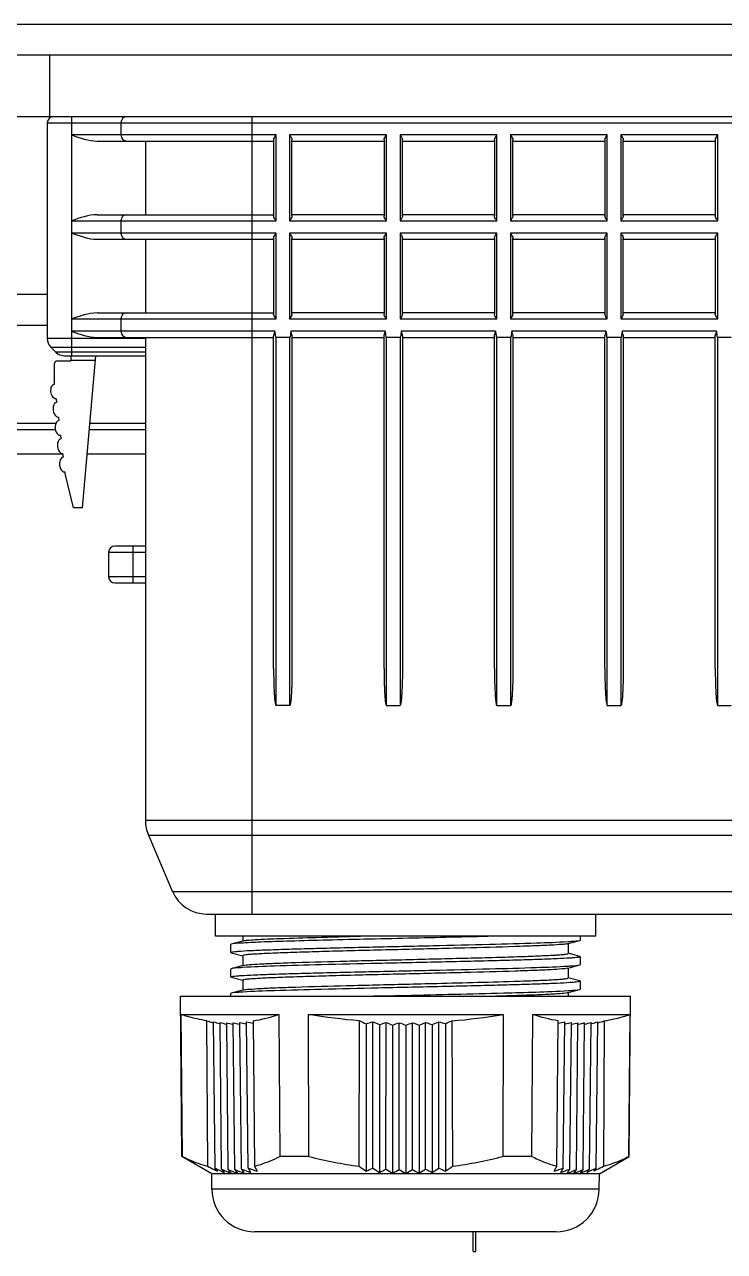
# Model space of a CAD drawing. Header units: millimetres. Extents: x 10297564 to 11610295, y -9287743 to -8409454.
# Drawn here: x 10523847 to 10524991, y -9104317 to -9102310 of the extents above; entities that cross this region are included whole.
import ezdxf

# ---------------------------------------------------------------- set-up
doc = ezdxf.new("R2010")
doc.units = ezdxf.units.MM
doc.header["$LTSCALE"] = 100
doc.layers.add('-0', color=7, linetype='Continuous')

# ---------------------------------------------------------------- blocks, each defined once
blk = doc.blocks.new('인버터 외형도')
at = {"layer": '-0', "linetype": 'Continuous'}
for p, q in [((127437.3, 34410.6), (115699.1, 34410.6)), ((127439.5, 34373), (115699.1, 34373)), ((116060.3, 34297.8), (116060.3, 34373)), ((115985.1, 34297.8), (117790.9, 34297.8)), ((116087.4, 34004.3), (116087.4, 34297.8)), ((116308.6, 33319.6), (116308.6, 34297.8)), ((116057.3, 34290.2), (116057.3, 34025.6)), ((116057.3, 34290.2), (117718.7, 34290.2)), ((116147.6, 34290.2), (116147.6, 34275.2)), ((116338, 34275.2), (116087.4, 34275.2)), ((116118.4, 34267.7), (116335, 34267.7)), ((116177.7, 34267.7), (116177.7, 34177.4)), ((116335, 34269.2), (116335, 34175.9)), ((116338, 34169.9), (116338, 34275.2)), ((116354.5, 34275.2), (116354.5, 34169.9)), ((116473.4, 34275.2), (116354.5, 34275.2)), ((116357.5, 34175.9), (116357.5, 34269.2)), ((116357.5, 34267.7), (116470.4, 34267.7)), ((116470.4, 34269.2), (116470.4, 34175.9)), ((116473.4, 34169.9), (116473.4, 34275.2)), ((116490, 34275.2), (116490, 34169.9)), ((116608.8, 34275.2), (116490, 34275.2)), ((116493, 34175.9), (116493, 34269.2)), ((116493, 34267.7), (116605.8, 34267.7)), ((116605.8, 34269.2), (116605.8, 34175.9)), ((116608.8, 34169.9), (116608.8, 34275.2)), ((116744.3, 34275.2), (116625.4, 34275.2)), ((116625.4, 34275.2), (116625.4, 34169.9)), ((116628.4, 34175.9), (116628.4, 34269.2)), ((116628.4, 34267.7), (116741.3, 34267.7)), ((116741.3, 34269.2), (116741.3, 34175.9)), ((116744.3, 34169.9), (116744.3, 34275.2)), ((116879.7, 34275.2), (116760.8, 34275.2)), ((116760.8, 34275.2), (116760.8, 34169.9)), ((116763.8, 34175.9), (116763.8, 34269.2)), ((116763.8, 34267.7), (116876.7, 34267.7)), ((116876.7, 34269.2), (116876.7, 34175.9)), ((116879.7, 34169.9), (116879.7, 34275.2)), ((116118.4, 34177.4), (116335, 34177.4)), ((116470.4, 34177.4), (116357.5, 34177.4)), ((116605.8, 34177.4), (116493, 34177.4)), ((116741.3, 34177.4), (116628.4, 34177.4)), ((116876.7, 34177.4), (116763.8, 34177.4)), ((116087.4, 34169.9), (116338, 34169.9)), ((116147.6, 34169.9), (116147.6, 34154.8)), ((116354.5, 34169.9), (116473.4, 34169.9)), ((116490, 34169.9), (116608.8, 34169.9)), ((116625.4, 34169.9), (116744.3, 34169.9)), ((116760.8, 34169.9), (116879.7, 34169.9)), ((116338, 34154.8), (116087.4, 34154.8)), ((116118.4, 34147.3), (116335, 34147.3)), ((116177.7, 34147.3), (116177.7, 34057)), ((116335, 34148.8), (116335, 34055.5)), ((116338, 34049.5), (116338, 34154.8)), ((116354.5, 34154.8), (116354.5, 34049.5)), ((116473.4, 34154.8), (116354.5, 34154.8)), ((116357.5, 34055.5), (116357.5, 34148.8)), ((116357.5, 34147.3), (116470.4, 34147.3)), ((116470.4, 34148.8), (116470.4, 34055.5)), ((116473.4, 34049.5), (116473.4, 34154.8)), ((116490, 34154.8), (116490, 34049.5)), ((116608.8, 34154.8), (116490, 34154.8)), ((116493, 34055.5), (116493, 34148.8)), ((116493, 34147.3), (116605.8, 34147.3)), ((116605.8, 34148.8), (116605.8, 34055.5)), ((116608.8, 34049.5), (116608.8, 34154.8)), ((116744.3, 34154.8), (116625.4, 34154.8)), ((116625.4, 34154.8), (116625.4, 34049.5)), ((116628.4, 34055.5), (116628.4, 34148.8)), ((116628.4, 34147.3), (116741.3, 34147.3)), ((116741.3, 34148.8), (116741.3, 34055.5)), ((116744.3, 34049.5), (116744.3, 34154.8)), ((116879.7, 34154.8), (116760.8, 34154.8)), ((116760.8, 34154.8), (116760.8, 34049.5)), ((116763.8, 34055.5), (116763.8, 34148.8)), ((116763.8, 34147.3), (116876.7, 34147.3)), ((116876.7, 34148.8), (116876.7, 34055.5)), ((116879.7, 34049.5), (116879.7, 34154.8)), ((116057.3, 34079.6), (115567.2, 34079.6)), ((116118.4, 34057), (116335, 34057)), ((116470.4, 34057), (116357.5, 34057)), ((116605.8, 34057), (116493, 34057)), ((116741.3, 34057), (116628.4, 34057)), ((116876.7, 34057), (116763.8, 34057)), ((115536.4, 34041.9), (116057.3, 34041.9)), ((116087.4, 34049.5), (116338, 34049.5)), ((116147.6, 34049.5), (116147.6, 34034.4)), ((116354.5, 34049.5), (116473.4, 34049.5)), ((116490, 34049.5), (116608.8, 34049.5)), ((116625.4, 34049.5), (116744.3, 34049.5)), ((116760.8, 34049.5), (116879.7, 34049.5)), ((116336.3, 34034.4), (116087.4, 34034.4)), ((116118.4, 34026.9), (116335, 34026.9)), ((116177.7, 34026.9), (116177.7, 33434.2)), ((116335, 33620.7), (116335, 34028.5)), ((116338, 33575.4), (116338, 34026.9)), ((116354.5, 34026.9), (116338, 34026.9)), ((116354.5, 34026.9), (116354.5, 33575.4)), ((116471.7, 34034.4), (116356.2, 34034.4)), ((116357.5, 34028.5), (116357.5, 33620.7)), ((116357.5, 34026.9), (116470.4, 34026.9)), ((116470.4, 33620.7), (116470.4, 34028.5)), ((116473.4, 33575.4), (116473.4, 34026.9)), ((116490, 34026.9), (116473.4, 34026.9)), ((116490, 34026.9), (116490, 33575.4)), ((116607.2, 34034.4), (116491.6, 34034.4)), ((116493, 34028.5), (116493, 33620.7)), ((116493, 34026.9), (116605.8, 34026.9)), ((116605.8, 33620.7), (116605.8, 34028.5)), ((116625.4, 34026.9), (116608.8, 34026.9)), ((116608.8, 33575.4), (116608.8, 34026.9)), ((116625.4, 34026.9), (116625.4, 33575.4)), ((116742.6, 34034.4), (116627.1, 34034.4)), ((116628.4, 34028.5), (116628.4, 33620.7)), ((116628.4, 34026.9), (116741.3, 34026.9)), ((116741.3, 33620.7), (116741.3, 34028.5)), ((116760.8, 34026.9), (116744.3, 34026.9)), ((116744.3, 33575.4), (116744.3, 34026.9)), ((116760.8, 34026.9), (116760.8, 33575.4)), ((116878.1, 34034.4), (116762.5, 34034.4)), ((116763.8, 34028.5), (116763.8, 33620.7)), ((116763.8, 34026.9), (116876.7, 34026.9)), ((116876.7, 33620.7), (116876.7, 34028.5)), ((116896.3, 34026.9), (116879.7, 34026.9)), ((116879.7, 33575.4), (116879.7, 34026.9)), ((116177.7, 34025.6), (116057.3, 34025.6)), ((116061.7, 34015), (116067.9, 34008.7)), ((116061.7, 34015), (116177.7, 34015)), ((116177.7, 34008.7), (116067.9, 34008.7)), ((116085.9, 33997.9), (116069.3, 33997.9)), ((116078.6, 34004.3), (116177.7, 34004.3)), ((116086.5, 34004.4), (116085.9, 33997.9)), ((116116.2, 33998.5), (116085.9, 33998.5)), ((116100.4, 33817.9), (116116.7, 34004.3)), ((116066.3, 33969.6), (116066.3, 33994.9)), ((116068.2, 33951.7), (116068.8, 33947.2)), ((115464, 33921.5), (116068, 33921.5)), ((116070.9, 33929.2), (116071.4, 33924.8)), ((116109.4, 33921.5), (116177.7, 33921.5)), ((115463.9, 33914), (116067.4, 33914)), ((116073.5, 33906.8), (116074, 33902.3)), ((116108.8, 33914), (116177.7, 33914)), ((115463.4, 33883.9), (116076.1, 33883.9)), ((116076.1, 33884.4), (116076.7, 33879.9)), ((116106.1, 33883.9), (116177.7, 33883.9)), ((116078.8, 33862), (116079, 33859.8)), ((116079, 33859.8), (116089.2, 33817.9)), ((116100.4, 33817.9), (116089.2, 33817.9)), ((116140.1, 33771.1), (116177.7, 33771.1)), ((116162.6, 33725.9), (116162.6, 33771.1)), ((116132.5, 33763.5), (116132.5, 33733.4)), ((116132.5, 33763.5), (116177.7, 33763.5)), ((116177.7, 33733.4), (116132.5, 33733.4)), ((116140.1, 33725.9), (116177.7, 33725.9)), ((116354.5, 33575.4), (116337.9, 33575.4)), ((116473.4, 33575.4), (116490, 33575.4)), ((116608.8, 33575.4), (116625.4, 33575.4)), ((116744.3, 33575.4), (116760.8, 33575.4)), ((116879.7, 33575.4), (116896.3, 33575.4)), ((117598.3, 33434.2), (116177.7, 33434.2)), ((116181.3, 33416.4), (116211.1, 33346.9)), ((116181.3, 33416.4), (117594.7, 33416.4)), ((117564.9, 33346.9), (116211.1, 33346.9)), ((116252.6, 33319.6), (117523.4, 33319.6)), ((116263.5, 33292.5), (116263.5, 33319.6)), ((116730, 33292.5), (116730, 33319.6)), ((116730, 33292.5), (116263.5, 33292.5)), ((116297.3, 33292.5), (116297.3, 33286.3)), ((116711.2, 33287.7), (116711.2, 33292.5)), ((116283, 33282.7), (116282.3, 33282.3)), ((116282.3, 33272.6), (116282.3, 33282.3)), ((116297.3, 33286.5), (116283, 33282.7)), ((116298.1, 33286.7), (116297.3, 33286.5)), ((116695.3, 33283.2), (116696.1, 33283.4)), ((116696.1, 33283.4), (116710.4, 33287.3)), ((116696.1, 33285.9), (116696.6, 33285.9)), ((116696.1, 33283.6), (116696.1, 33271.3)), ((116710.4, 33287.3), (116711.2, 33287.7)), ((116283, 33272.2), (116282.3, 33272.6)), ((116283, 33272.2), (116297.3, 33268.4)), ((116297.3, 33268.6), (116297.3, 33256.2)), ((116710.4, 33267.6), (116696.2, 33271.5)), ((116710.4, 33267.6), (116711.2, 33267.2)), ((116711.2, 33257.6), (116711.2, 33267.2)), ((116283, 33252.6), (116282.3, 33252.2)), ((116282.3, 33242.5), (116282.3, 33252.2)), ((116297.3, 33256.4), (116283, 33252.6)), ((116297.3, 33254), (116296.8, 33254)), ((116298.1, 33256.6), (116297.3, 33256.4)), ((116695.3, 33253.1), (116696.1, 33253.3)), ((116696.1, 33253.3), (116710.4, 33257.2)), ((116696.1, 33255.8), (116696.6, 33255.8)), ((116696.1, 33253.5), (116696.1, 33241.2)), ((116710.4, 33257.2), (116711.2, 33257.6)), ((116283, 33242.1), (116282.3, 33242.5)), ((116283, 33242.1), (116297.3, 33238.3)), ((116297.3, 33238.5), (116297.3, 33226.5)), ((116636, 33237.4), (116637.5, 33237.4)), ((116710.4, 33237.5), (116696.2, 33241.4)), ((116710.4, 33237.5), (116711.2, 33237.1)), ((116711.2, 33227.5), (116711.2, 33237.1)), ((116220.6, 33218.8), (116772.9, 33218.8)), ((116222.3, 33022.2), (116220.6, 33218.8)), ((116283, 33222.5), (116282.3, 33222.1)), ((116282.3, 33218.8), (116282.3, 33222.1)), ((116297.3, 33226.3), (116283, 33222.5)), ((116297.3, 33223.9), (116296.8, 33223.9)), ((116298.1, 33226.5), (116297.3, 33226.3)), ((116695.3, 33223), (116696.1, 33223.2)), ((116696.1, 33223.2), (116710.4, 33227.1)), ((116696.1, 33225.7), (116696.5, 33225.7)), ((116696.1, 33223.4), (116696.1, 33218.8)), ((116710.4, 33227.1), (116711.2, 33227.5)), ((116771.2, 33022.2), (116772.9, 33218.8)), ((116221.6, 33196.2), (116341.2, 33196.2)), ((116223.1, 33022.2), (116221.6, 33196.2)), ((116254.1, 33010.3), (116253.1, 33188.6)), ((116260.5, 33186.2), (116260.8, 33186.2)), ((116260.8, 33186.2), (116261.2, 33186)), ((116263.1, 33008), (116261.2, 33187.5)), ((116268.6, 33185.2), (116268.8, 33185.1)), ((116268.8, 33185.1), (116269.3, 33185)), ((116271.2, 33006.8), (116269.3, 33186.7)), ((116276.7, 33184.6), (116276.9, 33184.5)), ((116276.9, 33184.5), (116277.5, 33184.4)), ((116279.4, 33006.2), (116277.4, 33186.3)), ((116284.8, 33184.3), (116285, 33184.3)), ((116285, 33184.3), (116285.6, 33184.1)), ((116287.5, 33006.2), (116285.5, 33186.3)), ((116293, 33184.4), (116293.1, 33184.4)), ((116293.1, 33184.4), (116293.7, 33184.2)), ((116295.6, 33006.8), (116293.7, 33186.7)), ((116301.1, 33185), (116301.8, 33184.8)), ((116303.7, 33008), (116301.8, 33187.5)), ((116309.9, 33188.6), (116311.5, 33010.3)), ((116341.2, 33196.2), (116342.4, 33022.2)), ((116377.9, 33196.2), (116616.4, 33196.2)), ((116378.2, 33022.2), (116377.9, 33196.2)), ((116439.9, 33010.3), (116440.5, 33188.6)), ((116448.6, 33185.1), (116448.6, 33004.3)), ((116456.7, 33008), (116456.7, 33187.5)), ((116464.7, 33184.1), (116464.7, 33002.7)), ((116472.8, 33006.8), (116472.9, 33186.7)), ((116480.9, 33183.5), (116480.9, 33001.7)), ((116489, 33006.2), (116489, 33186.3)), ((116497.1, 33183.3), (116497.1, 33001.4)), ((116505.2, 33006.2), (116505.2, 33186.3)), ((116513.3, 33183.5), (116513.3, 33001.7)), ((116521.4, 33006.8), (116521.4, 33186.7)), ((116529.5, 33184.1), (116529.5, 33002.7)), ((116537.6, 33008), (116537.6, 33187.5)), ((116545.7, 33185.1), (116545.7, 33004.3)), ((116553.7, 33188.6), (116554.4, 33010.3)), ((116616.4, 33196.2), (116616, 33022.2)), ((116651.8, 33022.2), (116653, 33196.2)), ((116653, 33196.2), (116771.9, 33196.2)), ((116682.5, 33010.3), (116684.1, 33188.6)), ((116690.3, 33008), (116692.2, 33187.5)), ((116692.9, 33185), (116692.2, 33184.8)), ((116698.3, 33006.8), (116700.3, 33186.7)), ((116700.9, 33184.4), (116700.2, 33184.3)), ((116706.4, 33006.2), (116708.3, 33186.3)), ((116708.9, 33184.3), (116708.3, 33184.1)), ((116709, 33184.3), (116708.9, 33184.3)), ((116714.5, 33006.2), (116716.4, 33186.3)), ((116716.9, 33184.5), (116716.4, 33184.4)), ((116717.1, 33184.6), (116716.9, 33184.5)), ((116722.5, 33006.8), (116724.5, 33186.7)), ((116724.9, 33185.2), (116724.5, 33185)), ((116725.2, 33185.2), (116724.9, 33185.2)), ((116730.6, 33008), (116732.6, 33187.5)), ((116733, 33186.2), (116732.5, 33186)), ((116733.2, 33186.3), (116733, 33186.2)), ((116740.6, 33188.6), (116739.6, 33010.3)), ((116771.9, 33196.2), (116770.4, 33022.2)), ((116259, 33001.1), (116222.3, 33022.2)), ((116223.1, 33022.2), (116222.3, 33022.2)), ((116378.2, 33022.2), (116342.4, 33022.2)), ((116651.8, 33022.2), (116616, 33022.2)), ((116734.5, 33001.1), (116771.2, 33022.2)), ((116771.2, 33022.2), (116770.4, 33022.2)), ((116262.4, 33006.1), (116262.2, 33006.2)), ((116731.6, 33006.2), (116727.6, 33004.3)), ((116734.5, 33001.1), (116259, 33001.1)), ((116259.1, 32982), (116259, 33001.1)), ((116734.3, 32982), (116734.5, 33001.1)), ((116734.3, 32982), (116259.1, 32982)), ((116681.7, 32929.8), (116311.8, 32929.8)), ((116579.9, 32905.7), (116579.9, 32929.8)), ((116582.9, 32905.7), (116582.9, 32929.8)), ((116579.9, 32905.7), (116582.9, 32905.7))]:
    blk.add_line(p, q, dxfattribs=at)
blk.add_lwpolyline([(116496.7, 33183.5), (116496.9, 33183.4), (116497, 33183.4), (116497.1, 33183.3)], dxfattribs=at)
for centre, radius, start, end in [((116064.8, 34290.2), 7.52, 90, 180), ((116155.1, 34290.2), 7.52, 90, 180), ((116155.1, 34275.2), 7.52, 180, 270), ((116155.1, 34169.9), 7.52, 90, 180), ((116155.1, 34154.8), 7.52, 180, 270), ((116155.1, 34049.5), 7.52, 90, 180), ((116155.1, 34034.4), 7.52, 180, 270), ((116072.3, 34025.6), 15, 180, 225), ((116069.3, 33994.9), 3.01, 90, 180), ((116078.6, 34019.4), 15, 225, 270), ((116140.1, 33763.5), 7.52, 90, 180), ((116140.1, 33733.4), 7.52, 180, 270), ((116222.8, 33434.2), 45.1, 180, 203.1986), ((116252.6, 33364.7), 45.1, 203.1986, 270), ((117040, 35650.3), 2584.4, 252.273, 252.4455), ((116875.2, 35190.5), 2095, 252.9589, 253.1714), ((116756.2, 34855.1), 1738, 253.7304, 253.9853), ((116669.4, 34607.9), 1474.6, 254.5829, 254.8815), ((116605.6, 34424.8), 1279.2, 255.5093, 255.8517), ((116558.3, 34288.9), 1133.6, 256.4991, 256.8839), ((116522.3, 34185.2), 1021.8, 257.5383, 258.005), ((117045.2, 34565.7), 1504, 246.2944, 246.6294), ((116291.7, 33733.2), 570.1, 285.9717, 286.8207), ((116925.9, 34302.1), 1209.3, 247.1696, 247.5843), ((116274.4, 33790.7), 635.8, 287.4191, 288.1862), ((116843, 34110.2), 994.9, 248.16, 248.6603), ((116247.7, 33868.6), 723.7, 288.7985, 289.4776), ((116786.3, 33971.3), 839.4, 249.2618, 249.8224), ((116208.1, 33973.6), 841.5, 290.09, 290.6787), ((116745.9, 33864.7), 719.8, 250.465, 251.1459), ((116150.4, 34115.4), 1000.1, 291.278, 291.7771), ((116719.3, 33787.2), 632.3, 251.7598, 252.5288), ((116067.3, 34308.2), 1215.4, 292.3515, 292.7652), ((116702.1, 33730), 566.9, 253.1288, 253.9802), ((115947.7, 34573.2), 1511.4, 293.3042, 293.6385), ((116471.6, 34185), 1021.7, 282.0071, 282.4713), ((116436.2, 34285.4), 1130, 283.127, 283.512), ((116389, 34420.9), 1275.2, 284.1601, 284.5024), ((116325.3, 34603.3), 1469.9, 285.1311, 285.4294), ((116238.8, 34849.3), 1732.1, 286.028, 286.2826), ((116120.2, 35183.4), 2087.8, 286.8425, 287.0546), ((115955.7, 35641.9), 2575.8, 287.5688, 287.7409), ((117158.2, 34791), 1997.1, 243.0819, 243.3416), ((117100.5, 34675.9), 1868.3, 243.3469, 243.4749), ((116417.3, 33126.7), 194.6, 217.5699, 217.88), ((116941.6, 34403.3), 1551.5, 244.0664, 244.5219), ((116403.6, 33115.9), 177.1, 217.8672, 219.0838), ((116461.9, 33141.8), 233.6, 215.2841, 216.5336), ((116802.5, 34154.3), 1264.5, 245.1583, 245.7119), ((116534.2, 33173.8), 305, 213.3295, 214.3388), ((116701.7, 33971.9), 1054, 246.3797, 247.0372), ((116629.6, 33217.1), 401.9, 211.6568, 212.4613), ((116627.9, 33837.2), 898, 247.7231, 248.4867), ((116757.1, 33275.8), 534.2, 210.2374, 210.8701), ((116573.5, 33737.6), 781.8, 249.1756, 250.0436), ((116930.2, 33355.9), 716.6, 209.0432, 209.5337), ((116533.2, 33664.1), 695, 250.7201, 251.6865), ((117174.1, 33469.3), 977.1, 208.0194, 208.4208), ((117195.3, 34091.3), 1318.8, 235.0523, 235.5124), ((116274.9, 33387.5), 420.8, 294.3815, 295.5991), ((117029, 33863.4), 1029.2, 236.2124, 236.7518), ((116249.7, 33435.1), 482.9, 296.4453, 297.5243), ((116915.8, 33702.3), 824.6, 237.5093, 238.1723), ((116212, 33499.7), 566, 298.3746, 299.3112), ((116836.7, 33584.3), 674.7, 238.9768, 239.774), ((116156.9, 33587.1), 677.3, 300.1466, 300.9426), ((116781.8, 33497.3), 563.6, 240.6108, 241.549), ((116077.8, 33705.6), 827.7, 301.7458, 302.4079), ((116744.1, 33432.9), 480.8, 242.4008, 243.4819), ((115964.5, 33867.3), 1032.9, 303.1644, 303.7031), ((116719, 33385.5), 418.8, 244.3298, 245.55), ((115798, 34096.1), 1323.3, 304.4022, 304.8618), ((115825.6, 33471.6), 973.2, 331.2986, 331.7028), ((116460.9, 33663.1), 694.1, 288.3281, 289.2951), ((116067.7, 33357.8), 714.2, 330.1786, 330.6722), ((116420.6, 33736.5), 780.8, 289.9721, 290.8406), ((116239.5, 33277.4), 532.7, 328.8343, 329.4707), ((116366.2, 33836), 896.9, 291.5299, 292.294), ((116366.1, 33218.5), 401.1, 327.2346, 328.0433), ((116292.4, 33970.5), 1052.7, 292.9803, 293.6381), ((116191.6, 34152.8), 1263, 294.3063, 294.8602), ((116460.7, 33175), 304.8, 325.3481, 326.362), ((116052.4, 34401.5), 1549.7, 295.4969, 295.9527), ((116532.5, 33142.9), 233.7, 323.1446, 324.3988), ((116587.8, 33119.1), 181, 320.5959, 322.1269), ((115833.3, 34793.7), 2000.5, 296.6804, 296.9377), ((116311.8, 32982.5), 52.7, 180.5, 270), ((116681.7, 32982.5), 52.7, 270, 359.5)]:
    blk.add_arc(centre, radius, start, end, dxfattribs=at)
for centre in [(116069.8, 33938.2), (116072.4, 33915.8), (116075.1, 33893.4), (116077.7, 33870.9)]:
    blk.add_ellipse(centre, major_axis=(-1.05, 8.97), ratio=0.583333, start_param=0, end_param=3.141593, dxfattribs=at)
for points in [[(116087.4, 34275.2), (116097.4, 34271.6), (116107.8, 34267.7), (116118.4, 34267.7)], [(116118.4, 34177.4), (116107.8, 34177.4), (116097.4, 34173.4), (116087.4, 34169.9)], [(116087.4, 34154.8), (116097.4, 34151.3), (116107.8, 34147.3), (116118.4, 34147.3)], [(116118.4, 34057), (116107.8, 34057), (116097.4, 34053), (116087.4, 34049.5)], [(116087.4, 34034.4), (116097.4, 34030.9), (116107.8, 34026.9), (116118.4, 34026.9)], [(116444.3, 33218.8), (116461.8, 33219.2), (116479.2, 33219.5), (116496.7, 33219.9)], [(116309.9, 33188.6), (116320.5, 33190.3), (116331, 33192.9), (116341.2, 33196.2)], [(116440.5, 33188.6), (116419.5, 33190.3), (116398.6, 33192.9), (116377.9, 33196.2)], [(116553.7, 33188.6), (116574.7, 33190.3), (116595.6, 33192.9), (116616.4, 33196.2)], [(116684.1, 33188.6), (116673.6, 33190.3), (116663.2, 33192.9), (116653, 33196.2)], [(116378.2, 33022.2), (116398.5, 33017.1), (116419.1, 33013), (116439.9, 33010.3)], [(116554.4, 33010.3), (116575.1, 33013), (116595.7, 33017.1), (116616, 33022.2)]]:
    blk.add_open_spline(points, degree=3, dxfattribs=at)
for points, knots in [([(116335, 34269.2), (116335, 34269.6), (116335.7, 34271.8), (116337, 34273.7), (116338, 34275.2)], [0, 0, 0, 0, 0.199877, 1, 1, 1, 1]), ([(116354.5, 34275.2), (116354.9, 34274.7), (116356, 34272.8), (116357.5, 34270.8), (116357.5, 34269.2)], [0, 0, 0, 0, 0.283017, 1, 1, 1, 1]), ([(116470.4, 34269.2), (116470.4, 34269.6), (116471.1, 34271.8), (116472.4, 34273.7), (116473.4, 34275.2)], [0, 0, 0, 0, 0.199877, 1, 1, 1, 1]), ([(116490, 34275.2), (116490.3, 34274.7), (116491.4, 34272.8), (116493, 34270.8), (116493, 34269.2)], [0, 0, 0, 0, 0.283017, 1, 1, 1, 1]), ([(116605.8, 34269.2), (116605.8, 34269.6), (116606.6, 34271.8), (116607.9, 34273.7), (116608.8, 34275.2)], [0, 0, 0, 0, 0.199877, 1, 1, 1, 1]), ([(116625.4, 34275.2), (116625.7, 34274.7), (116626.9, 34272.8), (116628.4, 34270.8), (116628.4, 34269.2)], [0, 0, 0, 0, 0.283017, 1, 1, 1, 1]), ([(116741.3, 34269.2), (116741.3, 34269.6), (116742, 34271.8), (116743.3, 34273.7), (116744.3, 34275.2)], [0, 0, 0, 0, 0.199877, 1, 1, 1, 1]), ([(116760.8, 34275.2), (116761.2, 34274.7), (116762.3, 34272.8), (116763.8, 34270.8), (116763.8, 34269.2)], [0, 0, 0, 0, 0.283017, 1, 1, 1, 1]), ([(116876.7, 34269.2), (116876.7, 34269.6), (116877.5, 34271.8), (116878.8, 34273.7), (116879.7, 34275.2)], [0, 0, 0, 0, 0.199877, 1, 1, 1, 1]), ([(116338, 34169.9), (116337.6, 34170.4), (116336.5, 34172.3), (116335, 34174.3), (116335, 34175.9)], [0, 0, 0, 0, 0.283017, 1, 1, 1, 1]), ([(116357.5, 34175.9), (116357.5, 34175.4), (116356.8, 34173.2), (116355.5, 34171.4), (116354.5, 34169.9)], [0, 0, 0, 0, 0.199877, 1, 1, 1, 1]), ([(116473.4, 34169.9), (116473.1, 34170.4), (116471.9, 34172.3), (116470.4, 34174.3), (116470.4, 34175.9)], [0, 0, 0, 0, 0.283017, 1, 1, 1, 1]), ([(116493, 34175.9), (116493, 34175.4), (116492.2, 34173.2), (116490.9, 34171.4), (116490, 34169.9)], [0, 0, 0, 0, 0.199877, 1, 1, 1, 1]), ([(116608.8, 34169.9), (116608.5, 34170.4), (116607.4, 34172.3), (116605.8, 34174.3), (116605.8, 34175.9)], [0, 0, 0, 0, 0.283017, 1, 1, 1, 1]), ([(116628.4, 34175.9), (116628.4, 34175.4), (116627.7, 34173.2), (116626.4, 34171.4), (116625.4, 34169.9)], [0, 0, 0, 0, 0.199877, 1, 1, 1, 1]), ([(116744.3, 34169.9), (116743.9, 34170.4), (116742.8, 34172.3), (116741.3, 34174.3), (116741.3, 34175.9)], [0, 0, 0, 0, 0.283017, 1, 1, 1, 1]), ([(116763.8, 34175.9), (116763.8, 34175.4), (116763.1, 34173.2), (116761.8, 34171.4), (116760.8, 34169.9)], [0, 0, 0, 0, 0.199877, 1, 1, 1, 1]), ([(116879.7, 34169.9), (116879.4, 34170.4), (116878.3, 34172.3), (116876.7, 34174.3), (116876.7, 34175.9)], [0, 0, 0, 0, 0.283017, 1, 1, 1, 1]), ([(116335, 34148.8), (116335, 34149.2), (116335.7, 34151.4), (116337, 34153.3), (116338, 34154.8)], [0, 0, 0, 0, 0.199877, 1, 1, 1, 1]), ([(116354.5, 34154.8), (116354.9, 34154.3), (116356, 34152.4), (116357.5, 34150.4), (116357.5, 34148.8)], [0, 0, 0, 0, 0.283017, 1, 1, 1, 1]), ([(116470.4, 34148.8), (116470.4, 34149.2), (116471.1, 34151.4), (116472.4, 34153.3), (116473.4, 34154.8)], [0, 0, 0, 0, 0.199877, 1, 1, 1, 1]), ([(116490, 34154.8), (116490.3, 34154.3), (116491.4, 34152.4), (116493, 34150.4), (116493, 34148.8)], [0, 0, 0, 0, 0.283017, 1, 1, 1, 1]), ([(116605.8, 34148.8), (116605.8, 34149.2), (116606.6, 34151.4), (116607.9, 34153.3), (116608.8, 34154.8)], [0, 0, 0, 0, 0.199877, 1, 1, 1, 1]), ([(116625.4, 34154.8), (116625.7, 34154.3), (116626.9, 34152.4), (116628.4, 34150.4), (116628.4, 34148.8)], [0, 0, 0, 0, 0.283017, 1, 1, 1, 1]), ([(116741.3, 34148.8), (116741.3, 34149.2), (116742, 34151.4), (116743.3, 34153.3), (116744.3, 34154.8)], [0, 0, 0, 0, 0.199877, 1, 1, 1, 1]), ([(116760.8, 34154.8), (116761.2, 34154.3), (116762.3, 34152.4), (116763.8, 34150.4), (116763.8, 34148.8)], [0, 0, 0, 0, 0.283017, 1, 1, 1, 1]), ([(116876.7, 34148.8), (116876.7, 34149.2), (116877.5, 34151.4), (116878.8, 34153.3), (116879.7, 34154.8)], [0, 0, 0, 0, 0.199877, 1, 1, 1, 1]), ([(116338, 34049.5), (116337.6, 34050), (116336.5, 34051.9), (116335, 34053.9), (116335, 34055.5)], [0, 0, 0, 0, 0.283017, 1, 1, 1, 1]), ([(116357.5, 34055.5), (116357.5, 34055), (116356.8, 34052.8), (116355.5, 34051), (116354.5, 34049.5)], [0, 0, 0, 0, 0.199877, 1, 1, 1, 1]), ([(116473.4, 34049.5), (116473.1, 34050), (116471.9, 34051.9), (116470.4, 34053.9), (116470.4, 34055.5)], [0, 0, 0, 0, 0.283017, 1, 1, 1, 1]), ([(116493, 34055.5), (116493, 34055), (116492.2, 34052.8), (116490.9, 34051), (116490, 34049.5)], [0, 0, 0, 0, 0.199877, 1, 1, 1, 1]), ([(116608.8, 34049.5), (116608.5, 34050), (116607.4, 34051.9), (116605.8, 34053.9), (116605.8, 34055.5)], [0, 0, 0, 0, 0.283017, 1, 1, 1, 1]), ([(116628.4, 34055.5), (116628.4, 34055), (116627.7, 34052.8), (116626.4, 34051), (116625.4, 34049.5)], [0, 0, 0, 0, 0.199877, 1, 1, 1, 1]), ([(116744.3, 34049.5), (116743.9, 34050), (116742.8, 34051.9), (116741.3, 34053.9), (116741.3, 34055.5)], [0, 0, 0, 0, 0.283017, 1, 1, 1, 1]), ([(116763.8, 34055.5), (116763.8, 34055), (116763.1, 34052.8), (116761.8, 34051), (116760.8, 34049.5)], [0, 0, 0, 0, 0.199877, 1, 1, 1, 1]), ([(116879.7, 34049.5), (116879.4, 34050), (116878.3, 34051.9), (116876.7, 34053.9), (116876.7, 34055.5)], [0, 0, 0, 0, 0.283017, 1, 1, 1, 1]), ([(116335, 34028.5), (116335, 34028.9), (116335.5, 34030.9), (116336.5, 34032.8), (116336.3, 34034.4)], [0, 0, 0, 0, 0.202761, 1, 1, 1, 1]), ([(116336.3, 34034.4), (116336.5, 34032.9), (116336.9, 34030.8), (116337, 34028.7), (116337.1, 34028.2)], [0, 0, 0, 0, 0.722539, 1, 1, 1, 1]), ([(116337.1, 34028.2), (116337.1, 34027.9), (116337.3, 34027.3), (116337.7, 34027), (116338, 34026.9)], [0, 0, 0, 0, 0.526435, 1, 1, 1, 1]), ([(116355.4, 34028.2), (116355.4, 34027.9), (116355.2, 34027.3), (116354.8, 34027), (116354.5, 34026.9)], [0, 0, 0, 0, 0.526435, 1, 1, 1, 1]), ([(116356.2, 34034.4), (116356, 34032.9), (116355.6, 34030.8), (116355.5, 34028.7), (116355.4, 34028.2)], [0, 0, 0, 0, 0.722539, 1, 1, 1, 1]), ([(116356.2, 34034.4), (116356.1, 34033.8), (116356.3, 34031.8), (116357.5, 34029.9), (116357.5, 34028.5)], [0, 0, 0, 0, 0.283549, 1, 1, 1, 1]), ([(116470.4, 34028.5), (116470.4, 34028.9), (116470.9, 34030.9), (116471.9, 34032.8), (116471.7, 34034.4)], [0, 0, 0, 0, 0.202761, 1, 1, 1, 1]), ([(116471.7, 34034.4), (116471.9, 34032.9), (116472.3, 34030.8), (116472.4, 34028.7), (116472.5, 34028.2)], [0, 0, 0, 0, 0.722539, 1, 1, 1, 1]), ([(116472.5, 34028.2), (116472.6, 34027.9), (116472.7, 34027.3), (116473.2, 34027), (116473.4, 34026.9)], [0, 0, 0, 0, 0.526435, 1, 1, 1, 1]), ([(116490.8, 34028.2), (116490.8, 34027.9), (116490.6, 34027.3), (116490.2, 34027), (116490, 34026.9)], [0, 0, 0, 0, 0.526435, 1, 1, 1, 1]), ([(116491.6, 34034.4), (116491.5, 34032.9), (116491, 34030.8), (116491, 34028.7), (116490.8, 34028.2)], [0, 0, 0, 0, 0.722539, 1, 1, 1, 1]), ([(116491.6, 34034.4), (116491.6, 34033.8), (116491.7, 34031.8), (116493, 34029.9), (116493, 34028.5)], [0, 0, 0, 0, 0.283549, 1, 1, 1, 1]), ([(116605.8, 34028.5), (116605.8, 34028.9), (116606.3, 34030.9), (116607.3, 34032.8), (116607.2, 34034.4)], [0, 0, 0, 0, 0.202761, 1, 1, 1, 1]), ([(116607.2, 34034.4), (116607.3, 34032.9), (116607.8, 34030.8), (116607.8, 34028.7), (116608, 34028.2)], [0, 0, 0, 0, 0.722539, 1, 1, 1, 1]), ([(116608, 34028.2), (116608, 34027.9), (116608.2, 34027.3), (116608.6, 34027), (116608.8, 34026.9)], [0, 0, 0, 0, 0.526435, 1, 1, 1, 1]), ([(116626.3, 34028.2), (116626.2, 34027.9), (116626.1, 34027.3), (116625.6, 34027), (116625.4, 34026.9)], [0, 0, 0, 0, 0.526435, 1, 1, 1, 1]), ([(116627.1, 34034.4), (116626.9, 34032.9), (116626.5, 34030.8), (116626.4, 34028.7), (116626.3, 34028.2)], [0, 0, 0, 0, 0.722539, 1, 1, 1, 1]), ([(116627.1, 34034.4), (116627, 34033.8), (116627.2, 34031.8), (116628.4, 34029.9), (116628.4, 34028.5)], [0, 0, 0, 0, 0.283549, 1, 1, 1, 1]), ([(116741.3, 34028.5), (116741.3, 34028.9), (116741.8, 34030.9), (116742.8, 34032.8), (116742.6, 34034.4)], [0, 0, 0, 0, 0.202761, 1, 1, 1, 1]), ([(116742.6, 34034.4), (116742.8, 34032.9), (116743.2, 34030.8), (116743.3, 34028.7), (116743.4, 34028.2)], [0, 0, 0, 0, 0.722539, 1, 1, 1, 1]), ([(116743.4, 34028.2), (116743.4, 34027.9), (116743.6, 34027.3), (116744, 34027), (116744.3, 34026.9)], [0, 0, 0, 0, 0.526435, 1, 1, 1, 1]), ([(116761.7, 34028.2), (116761.7, 34027.9), (116761.5, 34027.3), (116761.1, 34027), (116760.8, 34026.9)], [0, 0, 0, 0, 0.526435, 1, 1, 1, 1]), ([(116762.5, 34034.4), (116762.3, 34032.9), (116761.9, 34030.8), (116761.8, 34028.7), (116761.7, 34028.2)], [0, 0, 0, 0, 0.722539, 1, 1, 1, 1]), ([(116762.5, 34034.4), (116762.4, 34033.8), (116762.6, 34031.8), (116763.8, 34029.9), (116763.8, 34028.5)], [0, 0, 0, 0, 0.283549, 1, 1, 1, 1]), ([(116876.7, 34028.5), (116876.7, 34028.9), (116877.2, 34030.9), (116878.2, 34032.8), (116878.1, 34034.4)], [0, 0, 0, 0, 0.202761, 1, 1, 1, 1]), ([(116878.1, 34034.4), (116878.2, 34032.9), (116878.7, 34030.8), (116878.7, 34028.7), (116878.8, 34028.2)], [0, 0, 0, 0, 0.722539, 1, 1, 1, 1]), ([(116878.8, 34028.2), (116878.9, 34027.9), (116879, 34027.3), (116879.5, 34027), (116879.7, 34026.9)], [0, 0, 0, 0, 0.526435, 1, 1, 1, 1]), ([(116068.2, 33951.7), (116066.8, 33951.5), (116063.8, 33953.2), (116061.3, 33960.1), (116062.3, 33967.4), (116064.9, 33969.5), (116066.3, 33969.6)], [0, 0, 0, 0, 0.249953, 0.499906, 0.749859, 1, 1, 1, 1]), ([(116335, 33620.7), (116335, 33616.9), (116335, 33609.3), (116335.3, 33599.8), (116335.6, 33592.2), (116336, 33586.6), (116336.3, 33581.7), (116337.1, 33578.3), (116337.1, 33575.8), (116337.9, 33575.4)], [0, 0, 0, 0, 0.250056, 0.500111, 0.62514, 0.750171, 0.875379, 0.937144, 1, 1, 1, 1]), ([(116357.5, 33620.7), (116357.5, 33616.9), (116357.5, 33609.3), (116357.2, 33599.8), (116356.9, 33592.2), (116356.5, 33586.6), (116356.2, 33581.7), (116355.4, 33578.3), (116355.4, 33575.8), (116354.5, 33575.4)], [0, 0, 0, 0, 0.250057, 0.500112, 0.625141, 0.750171, 0.875379, 0.937145, 1, 1, 1, 1]), ([(116470.4, 33620.7), (116470.4, 33616.9), (116470.5, 33609.3), (116470.7, 33599.8), (116471, 33592.2), (116471.4, 33586.6), (116471.7, 33581.7), (116472.5, 33578.3), (116472.5, 33575.8), (116473.4, 33575.4)], [0, 0, 0, 0, 0.250056, 0.500111, 0.62514, 0.750171, 0.875379, 0.937144, 1, 1, 1, 1]), ([(116493, 33620.7), (116493, 33616.9), (116492.9, 33609.3), (116492.6, 33599.8), (116492.3, 33592.2), (116491.9, 33586.6), (116491.6, 33581.7), (116490.9, 33578.3), (116490.8, 33575.8), (116490, 33575.4)], [0, 0, 0, 0, 0.250057, 0.500112, 0.625141, 0.750171, 0.875379, 0.937145, 1, 1, 1, 1]), ([(116605.8, 33620.7), (116605.8, 33616.9), (116605.9, 33609.3), (116606.2, 33599.8), (116606.5, 33592.2), (116606.9, 33586.6), (116607.2, 33581.7), (116607.9, 33578.3), (116608, 33575.8), (116608.8, 33575.4)], [0, 0, 0, 0, 0.250056, 0.500111, 0.62514, 0.750171, 0.875379, 0.937144, 1, 1, 1, 1]), ([(116628.4, 33620.7), (116628.4, 33616.9), (116628.4, 33609.3), (116628.1, 33599.8), (116627.8, 33592.2), (116627.4, 33586.6), (116627.1, 33581.7), (116626.3, 33578.3), (116626.3, 33575.8), (116625.4, 33575.4)], [0, 0, 0, 0, 0.250057, 0.500112, 0.625141, 0.750171, 0.875379, 0.937145, 1, 1, 1, 1]), ([(116741.3, 33620.7), (116741.3, 33616.9), (116741.3, 33609.3), (116741.6, 33599.8), (116741.9, 33592.2), (116742.3, 33586.6), (116742.6, 33581.7), (116743.4, 33578.3), (116743.4, 33575.8), (116744.3, 33575.4)], [0, 0, 0, 0, 0.250056, 0.500111, 0.62514, 0.750171, 0.875379, 0.937144, 1, 1, 1, 1]), ([(116763.8, 33620.7), (116763.8, 33616.9), (116763.8, 33609.3), (116763.5, 33599.8), (116763.2, 33592.2), (116762.8, 33586.6), (116762.5, 33581.7), (116761.7, 33578.3), (116761.7, 33575.8), (116760.9, 33575.4)], [0, 0, 0, 0, 0.250057, 0.500112, 0.625141, 0.750171, 0.875379, 0.937145, 1, 1, 1, 1]), ([(116876.7, 33620.7), (116876.7, 33616.9), (116876.8, 33609.3), (116877, 33599.8), (116877.4, 33592.2), (116877.8, 33586.6), (116878, 33581.7), (116878.8, 33578.3), (116878.8, 33575.8), (116879.7, 33575.4)], [0, 0, 0, 0, 0.250056, 0.500111, 0.62514, 0.750171, 0.875379, 0.937144, 1, 1, 1, 1]), ([(116610.9, 33292.5), (116576.3, 33291.6), (116523.6, 33290.4), (116453.6, 33288.8), (116403, 33287.7), (116358.5, 33286.4), (116323, 33285.5), (116298.9, 33284), (116286.7, 33283.7), (116283, 33282.7)], [0, 0, 0, 0, 0.316049, 0.482571, 0.640319, 0.779003, 0.889581, 0.964859, 1, 1, 1, 1]), ([(116298.1, 33286.7), (116299.7, 33287.2), (116304.5, 33287.6), (116319.3, 33288.8), (116347.5, 33289.8), (116390.5, 33291.2), (116423.4, 33292), (116441.5, 33292.5)], [0, 0, 0, 0, 0.03439, 0.098977, 0.312667, 0.622216, 1, 1, 1, 1]), ([(116282.3, 33272.6), (116282.3, 33272.9), (116283.9, 33273.1), (116285.8, 33273.6), (116290, 33273.9), (116298.2, 33274.5), (116312.3, 33275.2), (116333.1, 33276), (116358.8, 33276.8), (116388.7, 33277.6), (116421.7, 33278.4), (116469.3, 33279.5), (116529, 33280.8), (116596, 33282.4), (116651.3, 33283.9), (116683.3, 33285.1), (116696.1, 33285.9)], [0, 0, 0, 0, 0.002177, 0.008041, 0.017678, 0.03103, 0.068492, 0.119332, 0.182047, 0.254772, 0.335345, 0.421365, 0.599423, 0.767902, 0.906899, 1, 1, 1, 1]), ([(116496.7, 33276.1), (116483.8, 33275.8), (116458.3, 33275.2), (116421.4, 33274.3), (116387.4, 33273.3), (116357.5, 33272.4), (116335.8, 33271.6), (116321.5, 33271), (116313.1, 33270.5), (116306.6, 33270), (116301.6, 33269.7), (116299.2, 33269.1), (116297.3, 33268.9), (116297.3, 33268.6)], [0, 0, 0, 0, 0.194876, 0.382262, 0.554969, 0.706361, 0.830641, 0.881075, 0.923044, 0.956139, 0.98007, 0.994638, 1, 1, 1, 1]), ([(116695.3, 33283.2), (116693.2, 33282.6), (116686.5, 33282.2), (116673.4, 33281.2), (116654.3, 33280.5), (116618.8, 33279.2), (116565.7, 33277.8), (116520.8, 33276.7), (116496.7, 33276.1)], [0, 0, 0, 0, 0.033792, 0.100477, 0.197877, 0.322687, 0.636705, 1, 1, 1, 1]), ([(116696.6, 33285.9), (116698.3, 33286), (116702.9, 33286.4), (116707.6, 33286.5), (116710.4, 33287.3)], [0, 0, 0, 0, 0.36551, 1, 1, 1, 1]), ([(116711.2, 33267.2), (116711.2, 33266.9), (116709.6, 33266.7), (116707.6, 33266.3), (116703.4, 33265.9), (116695.2, 33265.3), (116681.1, 33264.6), (116660.3, 33263.8), (116634.6, 33263), (116604.8, 33262.2), (116571.8, 33261.4), (116524.2, 33260.3), (116464.5, 33259), (116397.5, 33257.5), (116342.2, 33255.9), (116310.2, 33254.8), (116297.3, 33254)], [0, 0, 0, 0, 0.002178, 0.008042, 0.017679, 0.031033, 0.068498, 0.119341, 0.182061, 0.25479, 0.335366, 0.42139, 0.599451, 0.767929, 0.906916, 1, 1, 1, 1]), ([(116298.1, 33256.6), (116300.3, 33257.2), (116307, 33257.7), (116320, 33258.6), (116339.2, 33259.4), (116374.7, 33260.7), (116427.8, 33262.1), (116472.7, 33263.2), (116496.7, 33263.7)], [0, 0, 0, 0, 0.033791, 0.100475, 0.197874, 0.322682, 0.636702, 1, 1, 1, 1]), ([(116496.7, 33263.7), (116509.7, 33264.1), (116535.1, 33264.7), (116572.1, 33265.6), (116606.1, 33266.5), (116635.9, 33267.4), (116657.6, 33268.2), (116672, 33268.9), (116680.4, 33269.3), (116686.8, 33269.8), (116691.9, 33270.2), (116694.2, 33270.7), (116696.1, 33270.9), (116696.1, 33271.3)], [0, 0, 0, 0, 0.194868, 0.382259, 0.554967, 0.706363, 0.830643, 0.881076, 0.923045, 0.956139, 0.98007, 0.994639, 1, 1, 1, 1]), ([(116282.3, 33242.5), (116282.3, 33242.8), (116283.9, 33243), (116285.8, 33243.5), (116290, 33243.8), (116298.2, 33244.4), (116312.3, 33245.1), (116333.1, 33245.9), (116358.8, 33246.7), (116388.7, 33247.5), (116421.7, 33248.3), (116469.3, 33249.4), (116529, 33250.7), (116596, 33252.3), (116651.3, 33253.8), (116683.3, 33255), (116696.1, 33255.8)], [0, 0, 0, 0, 0.002177, 0.008042, 0.017678, 0.031031, 0.068494, 0.119334, 0.18205, 0.254777, 0.33535, 0.421371, 0.599429, 0.767908, 0.906902, 1, 1, 1, 1]), ([(116296.8, 33254), (116295.1, 33253.9), (116290.5, 33253.5), (116285.8, 33253.3), (116283, 33252.6)], [0, 0, 0, 0, 0.365403, 1, 1, 1, 1]), ([(116496.7, 33246), (116483.8, 33245.7), (116458.3, 33245.1), (116421.4, 33244.2), (116387.4, 33243.2), (116357.5, 33242.3), (116335.8, 33241.5), (116321.5, 33240.9), (116313.1, 33240.4), (116306.6, 33239.9), (116301.6, 33239.6), (116299.2, 33239), (116297.3, 33238.8), (116297.3, 33238.5)], [0, 0, 0, 0, 0.194875, 0.382262, 0.554968, 0.706361, 0.830641, 0.881075, 0.923044, 0.956139, 0.98007, 0.994638, 1, 1, 1, 1]), ([(116695.3, 33253.1), (116693.2, 33252.5), (116686.5, 33252.1), (116673.4, 33251.1), (116654.3, 33250.4), (116618.8, 33249.1), (116565.7, 33247.7), (116520.8, 33246.6), (116496.7, 33246)], [0, 0, 0, 0, 0.033792, 0.100476, 0.197877, 0.322686, 0.636705, 1, 1, 1, 1]), ([(116696.6, 33255.8), (116698.3, 33255.9), (116702.9, 33256.3), (116707.6, 33256.4), (116710.4, 33257.2)], [0, 0, 0, 0, 0.365486, 1, 1, 1, 1]), ([(116711.2, 33237.1), (116711.2, 33236.8), (116709.6, 33236.6), (116707.6, 33236.2), (116703.4, 33235.8), (116695.2, 33235.2), (116681.1, 33234.5), (116660.3, 33233.7), (116634.6, 33232.9), (116604.8, 33232.1), (116571.8, 33231.3), (116524.2, 33230.2), (116464.5, 33228.9), (116397.5, 33227.4), (116342.2, 33225.8), (116310.2, 33224.7), (116297.3, 33223.9)], [0, 0, 0, 0, 0.002177, 0.008042, 0.017679, 0.031032, 0.068497, 0.119342, 0.182062, 0.254792, 0.335368, 0.421392, 0.599453, 0.767933, 0.906919, 1, 1, 1, 1]), ([(116298.1, 33226.5), (116300.3, 33227.1), (116307, 33227.6), (116320, 33228.5), (116339.2, 33229.3), (116374.7, 33230.6), (116427.8, 33232), (116472.7, 33233.1), (116496.7, 33233.6)], [0, 0, 0, 0, 0.033792, 0.100476, 0.197876, 0.322686, 0.636706, 1, 1, 1, 1]), ([(116496.7, 33233.6), (116509.5, 33234), (116555.9, 33235.1), (116602.4, 33236.2), (116636, 33237.4)], [0, 0, 0, 0, 0.275036, 1, 1, 1, 1]), ([(116637.5, 33237.4), (116645.8, 33237.7), (116657.5, 33238.1), (116671.9, 33238.8), (116680.3, 33239.2), (116686.8, 33239.7), (116691.9, 33240.1), (116694.2, 33240.6), (116696.1, 33240.8), (116696.1, 33241.2)], [0, 0, 0, 0, 0.423188, 0.594947, 0.73789, 0.85061, 0.932121, 0.981743, 1, 1, 1, 1]), ([(116296.8, 33223.9), (116295.1, 33223.8), (116290.5, 33223.4), (116285.8, 33223.2), (116283, 33222.5)], [0, 0, 0, 0, 0.365396, 1, 1, 1, 1]), ([(116496.7, 33219.9), (116536.9, 33220.8), (116603.4, 33222.5), (116669.9, 33224.1), (116696.1, 33225.7)], [0, 0, 0, 0, 0.60444, 1, 1, 1, 1]), ([(116695.3, 33223), (116692.5, 33222.2), (116683.4, 33221.8), (116665.7, 33220.6), (116639.7, 33219.7), (116619.6, 33219.1), (116608.4, 33218.8)], [0, 0, 0, 0, 0.101391, 0.309282, 0.613768, 1, 1, 1, 1]), ([(116696.5, 33225.7), (116698.2, 33225.8), (116702.9, 33226.2), (116707.6, 33226.3), (116710.4, 33227.1)], [0, 0, 0, 0, 0.36557, 1, 1, 1, 1]), ([(116253.1, 33188.6), (116245.1, 33189.9), (116234.6, 33192.3), (116224.2, 33195.4), (116221.6, 33196.2)], [0, 0, 0, 0, 0.747356, 1, 1, 1, 1]), ([(116740.6, 33188.6), (116748.5, 33189.9), (116759, 33192.3), (116769.3, 33195.4), (116771.9, 33196.2)], [0, 0, 0, 0, 0.747319, 1, 1, 1, 1]), ([(116223.1, 33022.2), (116225.6, 33021), (116235.7, 33016.2), (116246.1, 33012.4), (116254.1, 33010.3)], [0, 0, 0, 0, 0.255799, 1, 1, 1, 1]), ([(116311.5, 33010.3), (116314.2, 33011), (116324.7, 33014.1), (116334.9, 33018.5), (116342.4, 33022.2)], [0, 0, 0, 0, 0.244958, 1, 1, 1, 1]), ([(116651.8, 33022.2), (116654.3, 33021), (116664.2, 33016.2), (116674.6, 33012.4), (116682.5, 33010.3)], [0, 0, 0, 0, 0.255669, 1, 1, 1, 1]), ([(116739.6, 33010.3), (116742.2, 33011), (116752.8, 33014.1), (116763, 33018.5), (116770.4, 33022.2)], [0, 0, 0, 0, 0.244653, 1, 1, 1, 1])]:
    blk.add_open_spline(points, degree=3, knots=knots, dxfattribs=at)

msp = doc.modelspace()

# ---------------------------------------------------------------- block references
at = {"xscale": 1.333333333333333, "yscale": 1.333333333333333, "zscale": 1.333333333333333}
msp.add_blockref('인버터 외형도', (10369140.6, -9148191), dxfattribs=at)

doc.saveas('drawing.dxf')
